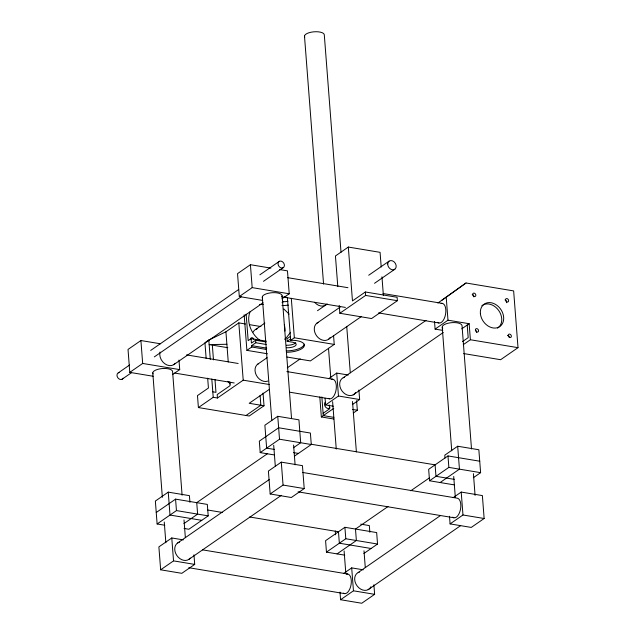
<?xml version="1.0" encoding="UTF-8"?>
<svg xmlns="http://www.w3.org/2000/svg" width="635" height="635" viewBox="0 0 635 635"><rect width="100%" height="100%" fill="white"/><g stroke="black" fill="none" stroke-linecap="round" stroke-linejoin="round"><path stroke-width="0.95" d="M290.497 332.351L286.067 338.169L284.575 339.225M441.714 300.395L466.019 282.988L513.644 290.909L518.009 347.67L500.618 359.712L463.685 353.568M437.904 303.03L466.019 282.988M265.994 341.947L255.587 340.225L251.436 343.114L251.087 338.638L266.208 341.154M244.157 314.793L246.896 350.361L251.73 347.012L251.627 345.63L255.786 342.749L266.184 344.472M160.401 343.773L140.906 340.535L128.024 349.448L129.786 372.372L153.186 376.261M270.891 268.113L250.42 264.708L237.538 273.629L239.3 296.545L262.699 300.434M118.348 372.808L129.619 365.006M150.701 350.409L238.673 289.497M259.85 274.836L279.4 261.302M129.786 372.372L142.669 363.45L179.713 369.61L178.983 360.061M239.3 296.545L252.182 287.623L289.227 293.783L287.464 270.867L279.662 269.565M121.983 379.293L131.643 372.602M154.337 356.886L241.49 296.545M263.477 281.321L283.027 267.787A3.723 2.889 55.3 0 0 282.575 261.826A3.723 2.889 55.3 0 0 278.035 264.017A3.723 2.889 55.3 0 0 283.027 267.787M205.716 342.154L208.804 340.019L225.925 331.795L238.808 322.882L245.547 324.001M173.76 364.657L263.08 302.816M381.206 267.017L380.071 252.333L348.321 247.055L335.439 255.976L337.796 286.591M172.466 374.626L179.713 369.61M281.98 298.799L289.227 293.783M282.051 302.665L283.718 301.673A5.588 2.119 -4.4 0 0 287.965 301.22M256.016 329.216L264.874 323.08M251.087 338.638L248.182 340.646L246.15 314.23M317.484 310.713L327.247 303.951M368.721 275.233L389.057 261.16M287.377 297.474L290.671 340.328L294.346 337.78L334.232 344.416L333.55 335.526M257.405 364.395L267.073 357.703M316.674 323.366L340.225 307.054M374.523 283.305L394.851 269.224M207.669 378.158L208.431 388.017L197.477 395.597L198.398 407.567L213.217 397.312L217.448 398.01L243.213 380.174L269.192 384.492M339.241 305.364L339.844 313.269L371.594 318.548L397.367 300.704L397.097 297.267L365.347 291.989L352.465 300.911L348.321 247.055M339.844 313.269L365.617 295.426L397.367 300.704M287.314 367.8L300.196 358.878M328.866 339.034L361.355 316.54M269.327 389.358L249.198 403.296L264.017 405.757L263.041 393.065M334.232 344.416L310.396 360.918L286.949 357.021M246.023 415.488L260.842 405.233L260.088 395.47M264.017 405.757L249.198 416.02L198.398 407.567M328.652 378.674L336.709 373.094L348.25 375.015M189.928 502.341L189.413 495.649L168.243 492.133L155.361 501.055L157.123 523.97L164.822 525.248M293.441 447.762L300.688 442.746L298.926 419.83L277.757 416.306L264.874 425.228L266.637 448.143L274.336 449.421M343.21 377.73L426.037 320.381M156.242 512.508L175.57 499.134L207.32 504.412L208.201 515.866L188.873 529.249L184.063 528.447M325.072 398.248L325.588 404.932L338.471 396.01L359.64 399.534L358.902 389.985M434.515 321.469L435.102 329.105L447.985 320.191L469.154 323.707L470.384 339.749L463.272 344.678M157.123 523.97L176.451 510.588L208.201 515.866M260.199 452.604L279.519 439.222L311.277 444.508L310.388 433.046L278.638 427.768L259.318 441.142L260.199 452.604L274.63 455.001M323.112 413.322L329.549 408.861L329.255 405.003M267.47 453.676L196.739 502.65L197.62 514.112L183.928 523.589M353.131 394.899L443.27 332.494M319.81 396.899L321.35 416.957L333.756 408.368M352.393 404.551L359.64 399.534M461.74 328.835L469.154 323.707M183.317 539.885L171.775 537.964L158.885 546.886L160.655 569.801L181.816 573.326L194.699 564.404L193.969 554.855M281.289 462.137L268.399 471.059L270.169 493.974L291.33 497.499L304.213 488.577L302.45 465.661L281.289 462.137L283.051 485.061L270.169 493.974M353.314 413.004L357.338 410.218L356.6 400.669M294.362 456.216L311.277 444.508M462.494 341.598L468.185 337.653L467.217 325.049M177.729 542.917L269.486 479.385M160.655 569.801L173.538 560.88L194.699 564.404M188.746 559.451L281.313 495.363M473.369 477.687L480.616 472.67L478.846 449.755L457.684 446.23L444.802 455.152L445.016 458.018M363.855 553.514L377.539 544.036L376.658 532.574L344.908 527.296L325.58 540.679L326.461 552.132L344.741 555.173M479.735 461.208L447.977 455.93L428.657 469.313L429.538 480.766L454.549 484.934M388.017 506.539L355.489 529.058L356.37 540.512L337.05 553.895M410.781 490.776L429.482 477.83M326.461 552.132L345.789 538.758L377.539 544.036M429.538 480.766L448.858 467.392L480.616 472.67M440.118 482.529L459.446 469.146L457.684 446.23M343.646 573.468L351.695 567.888L363.244 569.809M453.16 497.642L461.208 492.069L482.378 495.586L484.14 518.501L471.257 527.423L450.088 523.907L449.501 516.263M358.196 572.524L440.214 515.739M339.987 592.09L340.574 599.726L353.457 590.812L374.626 594.328L373.888 584.779M450.088 523.907L462.971 514.985L484.14 518.501M368.125 589.693L460.692 525.597M374.626 594.328L361.744 603.25L340.574 599.726M290.378 336.431L286.956 338.788L287.147 341.312L292.648 342.225A7.453 2.826 -4.4 0 1 295.577 345.599A7.453 2.826 -4.4 0 1 286.687 347.758M287.147 341.312L290.568 338.955M226.885 344.273L209.161 344.599L227.798 347.702M290.671 340.328L293.775 340.352A15.526 5.89 -4.4 0 1 303.919 346.71A15.526 5.89 -4.4 0 1 286.361 352.274M287.56 277.654L347.94 287.695M383.008 293.529L442.42 303.411M284.528 296.91L286.361 297.22M283.067 297.045L345.4 307.419M378.516 312.92L438.904 322.969M435.102 329.105L442.793 330.39M470.384 339.749L518.009 347.67M249.388 324.636L260.937 326.557M251.627 345.63L266.74 348.147M251.73 347.012L266.049 349.393M246.896 350.361L267.414 353.766M186.547 354.894L238.173 363.482M286.869 371.578L332.645 379.198M174.792 373.078L234.204 382.961M289.719 392.192L329.652 398.836M325.588 404.932L333.28 406.217M352.528 409.416L357.338 410.218M212.796 391.827L215.971 392.351L214.987 379.563M333.867 417.378L323.286 415.615L321.85 396.923M321.35 416.957L333.859 419.036M311.166 444.238L435.094 464.852L435.975 476.306L454.255 479.354M293.576 452.628L298.387 453.422M302.546 472.448L457.406 498.205A9.938 5.009 -80.6 0 1 460.272 510.326A9.938 5.009 -80.6 0 1 452.684 517.152M283.051 485.061L304.213 488.577M298.053 491.847L453.89 517.763M360.68 524.137L369.332 525.582L369.848 532.265M207.708 510.008L222.345 512.445M249.666 516.985L338.463 531.757L339.352 543.211L371.102 548.497M201.763 520.327L170.005 515.048L168.243 492.133M202.509 549.854L347.631 573.992M188.801 567.714L344.638 593.63M282.353 301.061L283.52 301.649M283.829 308.999L289.092 314.079M471.511 448.969L462.01 325.493A9.938 3.77 -4.4 0 0 450.151 322.834A9.938 3.77 -4.4 0 0 442.754 328.255M473.416 473.662L475.083 495.395M446.222 297.267L447.985 320.191M461.208 492.069L462.971 514.985M442.238 327.327L451.739 450.802M453.715 476.48L455.311 497.229M447.977 455.93L448.858 467.392M381.952 276.812L383.389 295.418M365.347 291.989L365.617 295.426M341.027 252.317L324.31 34.996A9.938 3.77 -4.4 0 0 313.333 31.869A9.938 3.77 -4.4 0 0 304.768 37.092M346.726 326.398L350.298 372.824M352.504 401.495L356.386 451.922M363.998 550.807L365.292 567.619M336.709 373.094L338.471 396.01M351.695 567.888L353.457 590.812M344.908 527.296L345.789 538.758M304.49 36.124L323.564 284.067M328.509 348.274L330.787 377.904M332.613 401.637L336.264 449.096M344.099 550.942L345.773 572.699M335.288 530.979L335.582 534.797M291.306 298.267L294.346 337.78M282.115 295.918L291.536 418.409M293.592 445.079L295.108 464.836M277.757 416.306L279.519 439.222M262.295 297.045L271.796 420.521M273.693 445.222L275.288 465.963M250.42 264.708L252.182 287.623M255.587 340.225L255.786 342.749M238.808 322.882L243.213 380.174M225.925 331.795L228.251 362.006M229.767 381.714L230.068 385.651L217.186 394.573L217.448 398.01M212.336 345.13L213.471 359.886M208.804 340.019L210.296 359.354M211.812 379.031L213.217 397.312M204.938 342.694L206.153 358.457M182.102 495.221L172.601 371.745A9.938 3.77 -4.4 0 0 161.623 368.617A9.938 3.77 -4.4 0 0 153.059 373.84M183.999 519.914L185.364 537.694M175.57 499.134L176.451 510.588M171.775 537.964L173.538 560.88M152.781 372.872L162.354 497.34M164.259 522.033L165.854 542.774M140.906 340.535L142.669 363.45M370.903 586.788A9.938 7.707 55.3 0 1 357.227 586.057A9.938 7.707 55.3 0 1 359.474 572.048M346.289 574.183A9.938 5.009 -80.6 0 1 351.115 584.367A9.938 5.009 -80.6 0 1 343.4 593.153M190.23 558.086A9.938 7.707 55.3 0 1 176.768 555.387A9.938 7.707 55.3 0 1 179.594 542.107M262.572 298.013A9.938 3.77 -4.4 0 1 272.431 292.687A9.938 3.77 -4.4 0 1 281.718 296.918M355.584 392.613A9.938 7.707 55.3 0 1 341.979 390.914A9.938 7.707 55.3 0 1 344.48 377.253M175.244 363.291A9.938 7.707 55.3 0 1 164.711 363.688A9.938 7.707 55.3 0 1 160.028 352.02M331.303 379.381A9.938 5.009 -80.6 0 1 336.129 389.572A9.938 5.009 -80.6 0 1 328.414 398.359M441.087 303.466A9.938 5.009 -80.6 0 1 445.556 314.262A9.938 5.009 -80.6 0 1 437.698 322.358M475.393 330.097A1.865 1.445 55.3 0 0 477.885 331.978A1.865 1.445 55.3 0 0 477.655 329.001A1.865 1.445 55.3 0 0 475.393 330.097A1.865 1.445 55.3 0 1 476.615 332.399M123.047 378.23A3.723 2.889 55.3 0 1 117.808 377.722A3.723 2.889 55.3 0 1 119.086 372.594M481.854 305.768A13.66 10.604 55.3 0 1 498.729 310.531A13.66 10.604 55.3 0 1 497.554 328.104M472.202 294.465A1.865 1.445 55.3 0 1 473.877 296.902M504.992 299.918A1.865 1.445 55.3 0 1 506.563 302.72M507.722 335.439A1.865 1.445 55.3 0 1 509.445 337.423M330.129 407.845A3.723 2.889 55.3 0 1 325.636 407.091A3.723 2.889 55.3 0 1 325.263 402.233M253.174 332.057A9.938 7.707 55.3 0 1 257.302 328.763M267.859 381.087A9.938 7.707 55.3 0 1 256.405 375.38A9.938 7.707 55.3 0 1 258.532 363.657M326.612 304.3A9.938 7.707 55.3 0 1 314.635 302.308M330.184 337.479A9.938 7.707 55.3 0 1 316.849 336.161A9.938 7.707 55.3 0 1 318.413 322.342M288.401 305.11A15.526 5.89 -4.4 0 1 281.964 305.514M259.397 304.49A22.36 17.351 55.3 0 1 263.279 304.467M284.345 324.763A22.36 17.351 55.3 0 1 284.956 331.065M304.236 344.233A15.526 5.89 -4.4 0 1 286.25 350.893M295.719 342.709A7.453 2.826 -4.4 0 1 286.496 345.242M259.644 340.169A22.36 17.351 55.3 0 1 250.103 311.706M250.769 339.598A1.865 1.445 55.3 0 1 251.73 337.685A1.865 1.445 55.3 0 1 253.77 339.225M230.267 384A13.66 10.604 55.3 0 1 227.941 381.317M480.37 313.388A13.66 10.604 55.3 0 0 498.673 327.215A13.66 10.604 55.3 0 0 496.999 305.379A13.66 10.604 55.3 0 0 480.37 313.388M472.654 294.545A1.865 1.445 55.3 0 0 475.131 296.466A1.865 1.445 55.3 0 0 474.948 293.497A1.865 1.445 55.3 0 0 472.654 294.545M505.468 300.03A1.865 1.445 55.3 0 0 507.96 301.919A1.865 1.445 55.3 0 0 507.73 298.942A1.865 1.445 55.3 0 0 505.468 300.03M508.198 335.55A1.865 1.445 55.3 0 0 510.691 337.439A1.865 1.445 55.3 0 0 510.469 334.462A1.865 1.445 55.3 0 0 508.198 335.55M387.707 263.954A4.969 3.858 55.3 0 0 393.954 269.677A4.969 3.858 55.3 0 0 394.2 261.938A4.969 3.858 55.3 0 0 387.707 263.954"/></g></svg>
